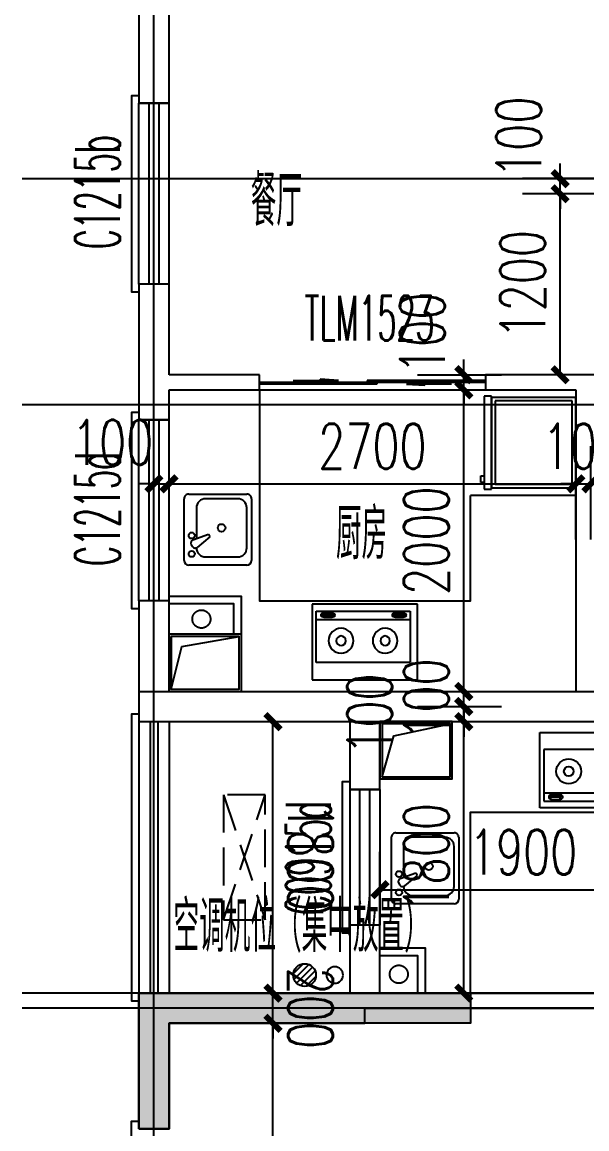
# Model space of a CAD drawing. Extents: x -59851 to 653804, y -249523 to 437614.
# Drawn here: x -44989 to -41241, y 16906 to 24244 of the extents above; entities that cross this region are included whole.
import ezdxf

# ---------------------------------------------------------------- set-up
doc = ezdxf.new("R2010")
doc.units = 0
doc.header["$LTSCALE"] = 1000
doc.header["$MEASUREMENT"] = 0
for name, pattern in [('CONTINOUS', [0]), ('DASH', [0.35, 0.25, -0.1]), ('PS', [3200, 1500, -200, 1500])]:
    doc.linetypes.add(name, pattern=pattern)
for name, color, linetype in [('_S-空调立管', 7, 'Continuous'), ('A-Lvtry（卫生间）', 5, 'Continuous'), ('A-Lvtry（厨房）', 5, 'CONTINOUS'), ('A-烟气道', 105, 'Continuous'), ('A-空调室外机', 5, 'DASH'), ('A-第三道尺寸线', 105, 'Continuous'), ('A-线脚看线', 9, 'Continuous'), ('AE-FLOR', 151, 'Continuous'), ('AXIS', 3, 'Continuous'), ('DOTE', 16, 'Continuous'), ('NL', 5, 'Continuous'), ('PS', 6, 'PS'), ('PUB_HATCH', 8, 'Continuous'), ('PUB_TEXT', 7, 'Continuous'), ('WALL', 2, 'Continuous'), ('WINDOW', 4, 'Continuous'), ('WINDOW_TEXT', 7, 'Continuous'), ('剪力墙', 6, 'Continuous'), ('栏杆', 142, 'Continuous')]:
    doc.layers.add(name, color=color, linetype=linetype)
doc.layers.add('A-area(算半面积)', color=23, linetype='Continuous', plot=False)
doc.styles.add('_TCH_DIM_T3', font='SIMPLEX.shx', dxfattribs={"width": 0.705882, "bigfont": 'GBCBIG.shx'})
doc.styles.add('_TCH_WINDOW', font='SIMPLEX.shx', dxfattribs={"width": 0.7, "height": 3.5, "bigfont": 'GBCBIG.shx'})
doc.styles.get("Standard").update_dxf_attribs({"font": 'gbenor.shx', "width": 0.7, "bigfont": 'gbcbig.shx'})
doc.dimstyles.new('_TCH_ARCH&&100', dxfattribs={"dimtxt": 297.5, "dimasz": 100, "dimexe": 250, "dimexo": 300, "dimgap": 100, "dimtad": 1, "dimdec": 0, "dimzin": 0, "dimdsep": 46, "dimtxsty": '_TCH_DIM_T3', "dimblk": 'ARCHTICK', "dimcen": 0.09, "dimclrt": 7, "dimazin": 2, "dimtfac": 1, "dimtdec": 0, "dimtix": 1, "dimtmove": 2, "dimatfit": 3, "dimfxl": 0, "dimtolj": 1, "dimtzin": 0, "dimarcsym": 0})

# ---------------------------------------------------------------- blocks, each defined once
blk = doc.blocks.new('jgjlq030328')
at = {"layer": 'PUB_HATCH'}
blk.add_hatch(color=256, dxfattribs=at).paths.add_polyline_path([(-290535, 16011.9), (-290535, 16911.9), (-288335, 16911.9), (-288335, 16711.9), (-290335, 16711.9), (-290335, 16011.9)])
at = {"layer": '剪力墙'}
blk.add_lwpolyline([(-290535, 16011.9), (-290535, 16911.9), (-288335, 16911.9), (-288335, 16711.9), (-290335, 16711.9), (-290335, 16011.9)], close=True, dxfattribs=at)
blk = doc.blocks.new('zhouxianssceng0329')
at = {"layer": 'DOTE'}
for p, q in [((-44113.7, 132089.9), (-44113.7, 156469.4)), ((5501.3, 148798.2), (-44988.6, 148798.2)), ((-20013.7, 147298.2), (-44988.6, 147298.2)), ((-3313.7, 143398.2), (-44988.6, 143398.2)), ((5501.3, 143298.2), (-44988.6, 143298.2))]:
    blk.add_line(p, q, dxfattribs=at)
blk = doc.blocks.new('zt1')
at = {"layer": 'A-Lvtry（卫生间）', "linetype": 'Continuous'}
for p, q in [((-700, 0), (0, 0)), ((-700, -500), (-700, 0)), ((0, 0), (0, -500)), ((0, -500), (-700, -500))]:
    blk.add_line(p, q, dxfattribs=at)
at = {"layer": 'A-Lvtry（卫生间）'}
for p, q in [((-673.5, -113.1), (-673.5, -455.5)), ((-50.7, -113.1), (-673.5, -113.1)), ((-50.7, -455.5), (-50.7, -113.1)), ((-673.5, -399.8), (-50.7, -399.8)), ((-640.9, -422.1), (-640.8, -433.8)), ((-565.7, -431.5), (-630.4, -431.5)), ((-630.4, -431.5), (-630.4, -448.2)), ((-565.7, -448.2), (-565.7, -431.5)), ((-549.1, -423.2), (-549.1, -433.7)), ((-167.9, -422.1), (-167.8, -433.8)), ((-157.4, -431.5), (-157.4, -448.2)), ((-92.7, -431.5), (-157.4, -431.5)), ((-92.7, -448.2), (-92.7, -431.5)), ((-76.1, -423.2), (-76.1, -433.7)), ((-673.5, -455.5), (-50.7, -455.5)), ((-630.4, -448.2), (-565.7, -448.2)), ((-157.4, -448.2), (-92.7, -448.2))]:
    blk.add_line(p, q, dxfattribs=at)
for points in [[(-549.1, -423.2, 0.259034), (-551, -419.8, 0.076276), (-562.5, -414.9, 0.036515), (-576.1, -412.4, 0.026615), (-594.9, -411.4, 0.026615), (-613.8, -412.4, 0.036515), (-627.3, -414.9, 0.076276), (-638.9, -419.8, 0.259034), (-640.8, -423.2, 0.078462), (-640.6, -424.5, 0.056762)], [(-549.1, -433.7, 0.259034), (-551, -430.3, 0.076276), (-562.5, -425.4, 0.036515), (-576.1, -422.9, 0.026615), (-594.9, -421.9, 0.026615), (-613.8, -422.9, 0.036515), (-627.3, -425.4, 0.076276), (-638.9, -430.3, 0.259034), (-640.8, -433.7, 0.259034), (-638.9, -437.2, 0.056762), (-630.4, -441.2, 0.036515)], [(-565.7, -442.9, 0.008736), (-562.5, -442.1, 0.076276), (-551, -437.2, 0.259034), (-549.1, -433.7, 0.259034)], [(-76.1, -423.2, 0.259034), (-78, -419.8, 0.076276), (-89.5, -414.9, 0.036515), (-103.1, -412.4, 0.026615), (-121.9, -411.4, 0.026615), (-140.8, -412.4, 0.036515), (-154.3, -414.9, 0.076276), (-165.9, -419.8, 0.259034), (-167.8, -423.2, 0.078462), (-167.6, -424.5, 0.056762)], [(-76.1, -433.7, 0.259034), (-78, -430.3, 0.076276), (-89.5, -425.4, 0.036515), (-103.1, -422.9, 0.026615), (-121.9, -421.9, 0.026615), (-140.8, -422.9, 0.036515), (-154.3, -425.4, 0.076276), (-165.9, -430.3, 0.259034), (-167.8, -433.7, 0.259034), (-165.9, -437.2, 0.056762), (-157.4, -441.2, 0.036515)], [(-92.7, -442.9, 0.008736), (-89.5, -442.1, 0.076276), (-78, -437.2, 0.259034), (-76.1, -433.7, 0.259034)]]:
    blk.add_lwpolyline(points, format="xyb", dxfattribs=at)
at = {"layer": 'A-Lvtry（卫生间）', "linetype": 'Continuous'}
for centre, radius in [((-508.4, -258.5), 82.5), ((-215.8, -258.5), 82.5), ((-508.4, -258.5), 31.6), ((-215.8, -258.5), 31.6)]:
    blk.add_circle(centre, radius, dxfattribs=at)
at = {"layer": 'A-Lvtry（卫生间）', "width": 0.8, "flags": 9}
for tag in ['YSIZE', 'XSIZE']:
    blk.add_attdef(tag, (-350, 0), '', height=0.5, dxfattribs=at)
blk = doc.blocks.new('t4')
at = {"layer": 'A-Lvtry（卫生间）'}
for p, q in [((3876545.3, 2552259.6), (3876931.4, 2552259.6)), ((3876514.8, 2551819.5), (3876514.8, 2552229.1)), ((3876819.6, 2552205.6), (3876606.3, 2552205.6)), ((3876961.9, 2552229.1), (3876961.9, 2551819.5)), ((3876545.3, 2552144.6), (3876545.3, 2551880.5)), ((3876790.3, 2552072.2), (3876875.1, 2552142)), ((3876913.8, 2552122.3), (3876905.6, 2552136.5)), ((3876800.4, 2552054.6), (3876790.3, 2552072.2)), ((3876903.3, 2552093.1), (3876800.4, 2552054.6)), ((3876880.6, 2551880.5), (3876880.6, 2552084.6)), ((3876606.3, 2551819.5), (3876819.6, 2551819.5)), ((3876931.4, 2551789), (3876545.3, 2551789))]:
    blk.add_line(p, q, dxfattribs=at)
for centre, major_axis, start_param, end_param in [((3876545.3, 2552229.1), (-21.6, 21.6), -0.785398, 0.785398), ((3876931.4, 2552229.1), (-21.6, 21.6), 3.926991, 5.497787), ((3876606.3, 2552144.6), (-43.1, 43.1), -0.785398, 0.785398), ((3876819.6, 2552144.6), (43.1, 43.1), 5.497787, 7.068583), ((3876911.1, 2552185.3), (-14.4, 14.4), 4.712389, 10.995574), ((3876888, 2552126.3), (14.4, 14.4), 6.021386, 7.757331), ((3876896.2, 2552112.2), (-14.4, 14.4), 2.714645, 4.45059), ((3876713, 2552012.6), (18, 18), 6.283185283897186, 12.56637059107677), ((3876911.1, 2552063.4), (14.4, 14.4), 6.283185283893945, 12.56637059107353), ((3876545.3, 2551819.5), (21.6, 21.6), 2.356194, 3.926991), ((3876606.3, 2551880.5), (-43.1, 43.1), 0.785398, 2.356194), ((3876819.6, 2551880.5), (-43.1, 43.1), 2.356194, 3.926991), ((3876931.4, 2551819.5), (-21.6, 21.6), 2.356194, 3.926991)]:
    blk.add_ellipse(centre, major_axis=major_axis, ratio=1, start_param=start_param, end_param=end_param, dxfattribs=at)
blk = doc.blocks.new('BX1')
at = {"layer": 'A-Lvtry（卫生间）'}
for p, q in [((-560, 8), (-607.7, 8)), ((-607.7, 8), (-607.7, -608)), ((-560, -608), (-560, 8)), ((0, 0), (-560, 0)), ((0, -600), (0, 0)), ((-560, 0), (-560, -600)), ((-24, -24), (-536, -24)), ((-536, -24), (-536, -576)), ((-24, -576), (-24, -24)), ((-631.1, -564.3), (-631.1, -520)), ((-631.1, -520), (-607.7, -520)), ((-607.7, -564.3), (-631.1, -564.3)), ((-607.7, -520), (-607.7, -564.3)), ((-536, -576), (-24, -576)), ((-607.7, -608), (-560, -608)), ((-560, -600), (0, -600))]:
    blk.add_line(p, q, dxfattribs=at)
blk = doc.blocks.new('$DorLib2D$00000131')
at = {"color": 0, "linetype": 'Continuous'}
for p, q in [((0.15, 0.125), (0.2319, 0.1973)), ((0.2319, 0.1973), (0.2319, 0.125)), ((-0.5, 0.125), (-0.5, 0)), ((0.0192, 0.125), (-0.5, 0.125)), ((0.0192, 0), (0.0192, 0.125)), ((0.35, 0.125), (0.15, 0.125)), ((-0.5, 0), (0.0192, 0)), ((-0.024, 0), (0.5, 0)), ((-0.024, -0.125), (-0.024, 0)), ((0.5, 0), (0.5, -0.125)), ((-0.35, -0.125), (-0.15, -0.125)), ((-0.2319, -0.1973), (-0.2319, -0.125)), ((-0.15, -0.125), (-0.2319, -0.1973)), ((0.5, -0.125), (-0.024, -0.125))]:
    blk.add_line(p, q, dxfattribs=at)
blk = doc.blocks.new('$TCHSYS$WIN2D')
for p, q in [((-0.5, 0.5), (0.5, 0.5)), ((-0.5, 0.5), (-0.5, -0.5)), ((0.5, 0.5), (0.5, -0.5)), ((0.5, 0.1667), (-0.5, 0.1667)), ((0.5, -0.1667), (-0.5, -0.1667)), ((-0.5, -0.5), (0.5, -0.5))]:
    blk.add_line(p, q)
blk = doc.blocks.new('_ArchTick')
at = {"color": 0, "linetype": 'ByBlock', "const_width": 0.4}
blk.add_lwpolyline([(-0.5, -0.5), (0.5, 0.5)], dxfattribs=at)
blk = doc.blocks.new('*D680')
at = {"layer": 'A-第三道尺寸线', "color": 0, "lineweight": -2, "transparency": 16777216}
for p, q in [((16209.3, 172441.8), (16209.3, 173061.7)), ((16309.3, 172441.8), (16309.3, 173061.7)), ((16209.3, 172811.7), (16109.3, 172811.7)), ((16209.3, 172811.7), (16309.3, 172811.7)), ((16309.3, 172811.7), (16409.3, 172811.7))]:
    blk.add_line(p, q, dxfattribs=at)
at = {"layer": 'Defpoints', "color": 0, "transparency": 16777216}
for p in [(16309.3, 172811.7), (16209.3, 172141.8), (16309.3, 172141.8)]:
    blk.add_point(p, dxfattribs=at)
at = {"layer": 'A-第三道尺寸线', "color": 0, "lineweight": -2, "transparency": 16777216, "xscale": 100, "yscale": 100, "zscale": 100}
blk.add_blockref('_ArchTick', (16209.3, 172811.7), dxfattribs=at)
at = {"layer": 'A-第三道尺寸线', "color": 0, "lineweight": -2, "transparency": 16777216, "xscale": 100, "yscale": 100, "zscale": 100, "rotation": 180}
blk.add_blockref('_ArchTick', (16309.3, 172811.7), dxfattribs=at)
at = {"layer": 'A-第三道尺寸线', "color": 7, "transparency": 16777216, "insert": (15934.3, 173086.7), "char_height": 297.5, "attachment_point": 5, "style": '_TCH_DIM_T3'}
blk.add_mtext('\\A1;100', dxfattribs=at)
blk = doc.blocks.new('*D681')
at = {"layer": 'A-第三道尺寸线', "color": 0, "lineweight": -2, "transparency": 16777216}
for p, q in [((16309.3, 172441.8), (16309.3, 173061.7)), ((19009.3, 172441.8), (19009.3, 173061.7)), ((16309.3, 172811.7), (19009.3, 172811.7))]:
    blk.add_line(p, q, dxfattribs=at)
at = {"layer": 'Defpoints', "color": 0, "transparency": 16777216}
for p in [(19009.3, 172811.7), (16309.3, 172141.8), (19009.3, 172141.8)]:
    blk.add_point(p, dxfattribs=at)
at = {"layer": 'A-第三道尺寸线', "color": 0, "lineweight": -2, "transparency": 16777216, "xscale": 100, "yscale": 100, "zscale": 100, "rotation": 180}
blk.add_blockref('_ArchTick', (16309.3, 172811.7), dxfattribs=at)
at = {"layer": 'A-第三道尺寸线', "color": 0, "lineweight": -2, "transparency": 16777216, "xscale": 100, "yscale": 100, "zscale": 100}
blk.add_blockref('_ArchTick', (19009.3, 172811.7), dxfattribs=at)
at = {"layer": 'A-第三道尺寸线', "color": 7, "transparency": 16777216, "insert": (17659.3, 173060.5), "char_height": 297.5, "attachment_point": 5, "style": '_TCH_DIM_T3'}
blk.add_mtext('\\A1;2700', dxfattribs=at)
blk = doc.blocks.new('*D682')
at = {"layer": 'A-第三道尺寸线', "color": 0, "lineweight": -2, "transparency": 16777216}
for p, q in [((19009.3, 172441.8), (19009.3, 173061.7)), ((19109.3, 172441.8), (19109.3, 173061.7)), ((19009.3, 172811.7), (18909.3, 172811.7)), ((19009.3, 172811.7), (19109.3, 172811.7)), ((19109.3, 172811.7), (19209.3, 172811.7))]:
    blk.add_line(p, q, dxfattribs=at)
at = {"layer": 'Defpoints', "color": 0, "transparency": 16777216}
for p in [(19109.3, 172811.7), (19009.3, 172141.8), (19109.3, 172141.8)]:
    blk.add_point(p, dxfattribs=at)
at = {"layer": 'A-第三道尺寸线', "color": 0, "lineweight": -2, "transparency": 16777216, "xscale": 100, "yscale": 100, "zscale": 100}
blk.add_blockref('_ArchTick', (19009.3, 172811.7), dxfattribs=at)
at = {"layer": 'A-第三道尺寸线', "color": 0, "lineweight": -2, "transparency": 16777216, "xscale": 100, "yscale": 100, "zscale": 100, "rotation": 180}
blk.add_blockref('_ArchTick', (19109.3, 172811.7), dxfattribs=at)
at = {"layer": 'A-第三道尺寸线', "color": 7, "transparency": 16777216, "insert": (19059.3, 173060.5), "char_height": 297.5, "attachment_point": 5, "style": '_TCH_DIM_T3'}
blk.add_mtext('\\A1;100', dxfattribs=at)
blk = doc.blocks.new('*D683')
at = {"layer": 'A-第三道尺寸线', "color": 0, "lineweight": -2, "transparency": 16777216}
for p, q in [((19109.3, 172441.8), (19109.3, 173061.7)), ((21109.3, 172441.8), (21109.3, 173061.7)), ((19109.3, 172811.7), (21109.3, 172811.7))]:
    blk.add_line(p, q, dxfattribs=at)
at = {"layer": 'Defpoints', "color": 0, "transparency": 16777216}
for p in [(21109.3, 172811.7), (19109.3, 172141.8), (21109.3, 172141.8)]:
    blk.add_point(p, dxfattribs=at)
at = {"layer": 'A-第三道尺寸线', "color": 0, "lineweight": -2, "transparency": 16777216, "xscale": 100, "yscale": 100, "zscale": 100, "rotation": 180}
blk.add_blockref('_ArchTick', (19109.3, 172811.7), dxfattribs=at)
at = {"layer": 'A-第三道尺寸线', "color": 0, "lineweight": -2, "transparency": 16777216, "xscale": 100, "yscale": 100, "zscale": 100}
blk.add_blockref('_ArchTick', (21109.3, 172811.7), dxfattribs=at)
at = {"layer": 'A-第三道尺寸线', "color": 7, "transparency": 16777216, "insert": (20109.3, 173060.5), "char_height": 297.5, "attachment_point": 5, "style": '_TCH_DIM_T3'}
blk.add_mtext('\\A1;2000', dxfattribs=at)
blk = doc.blocks.new('*D685')
at = {"layer": 'A-第三道尺寸线', "color": 0, "lineweight": -2, "transparency": 16777216}
for p, q in [((18265.6, 173534.8), (18265.6, 173634.8)), ((17959.3, 173534.8), (18515.6, 173534.8)), ((18265.6, 173434.8), (18265.6, 173534.8)), ((17959.3, 173434.8), (18515.6, 173434.8)), ((18265.6, 173434.8), (18265.6, 173334.8))]:
    blk.add_line(p, q, dxfattribs=at)
at = {"layer": 'Defpoints', "color": 0, "transparency": 16777216}
for p in [(17659.3, 173534.8), (18265.6, 173534.8), (17659.3, 173434.8)]:
    blk.add_point(p, dxfattribs=at)
at = {"layer": 'A-第三道尺寸线', "color": 0, "lineweight": -2, "transparency": 16777216, "xscale": 100, "yscale": 100, "zscale": 100}
for p, rotation in [((18265.6, 173534.8), 270), ((18265.6, 173434.8), 90)]:
    blk.add_blockref('_ArchTick', p, dxfattribs=dict(at, rotation=rotation))
at = {"layer": 'A-第三道尺寸线', "color": 7, "transparency": 16777216, "insert": (17990.6, 173809.8), "char_height": 297.5, "attachment_point": 5, "rotation": 90, "style": '_TCH_DIM_T3'}
blk.add_mtext('\\A1;100', dxfattribs=at)
blk = doc.blocks.new('*D686')
at = {"layer": 'A-第三道尺寸线', "color": 0, "lineweight": -2, "transparency": 16777216}
for p, q in [((17959.3, 173434.8), (18515.6, 173434.8)), ((18265.6, 171434.8), (18265.6, 173434.8)), ((17959.3, 171434.8), (18515.6, 171434.8))]:
    blk.add_line(p, q, dxfattribs=at)
at = {"layer": 'Defpoints', "color": 0, "transparency": 16777216}
for p in [(17659.3, 173434.8), (18265.6, 173434.8), (17659.3, 171434.8)]:
    blk.add_point(p, dxfattribs=at)
at = {"layer": 'A-第三道尺寸线', "color": 0, "lineweight": -2, "transparency": 16777216, "xscale": 100, "yscale": 100, "zscale": 100}
for p, rotation in [((18265.6, 173434.8), 90), ((18265.6, 171434.8), 270)]:
    blk.add_blockref('_ArchTick', p, dxfattribs=dict(at, rotation=rotation))
at = {"layer": 'A-第三道尺寸线', "color": 7, "transparency": 16777216, "insert": (18016.8, 172434.8), "char_height": 297.5, "attachment_point": 5, "rotation": 90, "style": '_TCH_DIM_T3'}
blk.add_mtext('\\A1;2000', dxfattribs=at)
blk = doc.blocks.new('*D687')
at = {"layer": 'A-第三道尺寸线', "color": 0, "lineweight": -2, "transparency": 16777216}
for p, q in [((18265.6, 171434.8), (18265.6, 171534.8)), ((17959.3, 171434.8), (18515.6, 171434.8)), ((18265.6, 171334.8), (18265.6, 171434.8)), ((17959.3, 171334.8), (18515.6, 171334.8)), ((18265.6, 171334.8), (18265.6, 171234.8))]:
    blk.add_line(p, q, dxfattribs=at)
at = {"layer": 'Defpoints', "color": 0, "transparency": 16777216}
for p in [(17659.3, 171434.8), (18265.6, 171434.8), (17659.3, 171334.8)]:
    blk.add_point(p, dxfattribs=at)
at = {"layer": 'A-第三道尺寸线', "color": 0, "lineweight": -2, "transparency": 16777216, "xscale": 100, "yscale": 100, "zscale": 100}
for p, rotation in [((18265.6, 171434.8), 270), ((18265.6, 171334.8), 90)]:
    blk.add_blockref('_ArchTick', p, dxfattribs=dict(at, rotation=rotation))
at = {"layer": 'A-第三道尺寸线', "color": 7, "transparency": 16777216, "insert": (18016.8, 171384.8), "char_height": 297.5, "attachment_point": 5, "rotation": 90, "style": '_TCH_DIM_T3'}
blk.add_mtext('\\A1;100', dxfattribs=at)
blk = doc.blocks.new('*D688')
at = {"layer": 'A-第三道尺寸线', "color": 0, "lineweight": -2, "transparency": 16777216}
for p, q in [((18265.6, 171334.8), (18265.6, 171434.8)), ((17959.3, 171334.8), (18515.6, 171334.8)), ((18265.6, 171234.8), (18265.6, 171334.8)), ((17959.3, 171234.8), (18515.6, 171234.8)), ((18265.6, 171234.8), (18265.6, 171134.8))]:
    blk.add_line(p, q, dxfattribs=at)
at = {"layer": 'Defpoints', "color": 0, "transparency": 16777216}
for p in [(17659.3, 171334.8), (18265.6, 171334.8), (17659.3, 171234.8)]:
    blk.add_point(p, dxfattribs=at)
at = {"layer": 'A-第三道尺寸线', "color": 0, "lineweight": -2, "transparency": 16777216, "xscale": 100, "yscale": 100, "zscale": 100}
for p, rotation in [((18265.6, 171334.8), 270), ((18265.6, 171234.8), 90)]:
    blk.add_blockref('_ArchTick', p, dxfattribs=dict(at, rotation=rotation))
at = {"layer": 'A-第三道尺寸线', "color": 7, "transparency": 16777216, "insert": (17640.6, 171284.8), "char_height": 297.5, "attachment_point": 5, "rotation": 90, "style": '_TCH_DIM_T3'}
blk.add_mtext('\\A1;100', dxfattribs=at)
blk = doc.blocks.new('*D689')
at = {"layer": 'A-第三道尺寸线', "color": 0, "lineweight": -2, "transparency": 16777216}
for p, q in [((17959.3, 171234.8), (18515.6, 171234.8)), ((18265.6, 169434.8), (18265.6, 171234.8)), ((17959.3, 169434.8), (18515.6, 169434.8))]:
    blk.add_line(p, q, dxfattribs=at)
at = {"layer": 'Defpoints', "color": 0, "transparency": 16777216}
for p in [(17659.3, 171234.8), (18265.6, 171234.8), (17659.3, 169434.8)]:
    blk.add_point(p, dxfattribs=at)
at = {"layer": 'A-第三道尺寸线', "color": 0, "lineweight": -2, "transparency": 16777216, "xscale": 100, "yscale": 100, "zscale": 100}
for p, rotation in [((18265.6, 171234.8), 90), ((18265.6, 169434.8), 270)]:
    blk.add_blockref('_ArchTick', p, dxfattribs=dict(at, rotation=rotation))
at = {"layer": 'A-第三道尺寸线', "color": 7, "transparency": 16777216, "insert": (18016.8, 170334.8), "char_height": 297.5, "attachment_point": 5, "rotation": 90, "style": '_TCH_DIM_T3'}
blk.add_mtext('\\A1;1800', dxfattribs=at)
blk = doc.blocks.new('*D690')
at = {"layer": 'A-第三道尺寸线', "color": 0, "lineweight": -2, "transparency": 16777216}
for p, q in [((18904.8, 174834.8), (18904.8, 174934.8)), ((19209.3, 174834.8), (18654.8, 174834.8)), ((18904.8, 174734.8), (18904.8, 174834.8)), ((19209.3, 174734.8), (18654.8, 174734.8)), ((18904.8, 174734.8), (18904.8, 174634.8))]:
    blk.add_line(p, q, dxfattribs=at)
at = {"layer": 'Defpoints', "color": 0, "transparency": 16777216}
for p in [(18904.8, 174834.8), (19509.3, 174834.8), (19509.3, 174734.8)]:
    blk.add_point(p, dxfattribs=at)
at = {"layer": 'A-第三道尺寸线', "color": 0, "lineweight": -2, "transparency": 16777216, "xscale": 100, "yscale": 100, "zscale": 100}
for p, rotation in [((18904.8, 174834.8), 270), ((18904.8, 174734.8), 90)]:
    blk.add_blockref('_ArchTick', p, dxfattribs=dict(at, rotation=rotation))
at = {"layer": 'A-第三道尺寸线', "color": 7, "transparency": 16777216, "insert": (18629.8, 175109.8), "char_height": 297.5, "attachment_point": 5, "rotation": 90, "style": '_TCH_DIM_T3'}
blk.add_mtext('\\A1;100', dxfattribs=at)
blk = doc.blocks.new('*D691')
at = {"layer": 'A-第三道尺寸线', "color": 0, "lineweight": -2, "transparency": 16777216}
for p, q in [((19209.3, 174734.8), (18654.8, 174734.8)), ((18904.8, 173534.8), (18904.8, 174734.8)), ((19209.3, 173534.8), (18654.8, 173534.8))]:
    blk.add_line(p, q, dxfattribs=at)
at = {"layer": 'Defpoints', "color": 0, "transparency": 16777216}
for p in [(18904.8, 174734.8), (19509.3, 174734.8), (19509.3, 173534.8)]:
    blk.add_point(p, dxfattribs=at)
at = {"layer": 'A-第三道尺寸线', "color": 0, "lineweight": -2, "transparency": 16777216, "xscale": 100, "yscale": 100, "zscale": 100}
for p, rotation in [((18904.8, 174734.8), 90), ((18904.8, 173534.8), 270)]:
    blk.add_blockref('_ArchTick', p, dxfattribs=dict(at, rotation=rotation))
at = {"layer": 'A-第三道尺寸线', "color": 7, "transparency": 16777216, "insert": (18656, 174134.8), "char_height": 297.5, "attachment_point": 5, "rotation": 90, "style": '_TCH_DIM_T3'}
blk.add_mtext('\\A1;1200', dxfattribs=at)
blk = doc.blocks.new('ktswaj')
at = {"linetype": 'DASH'}
blk.add_lwpolyline([(15990.1, 179082.6), (15990.1, 178253.3), (16268.4, 178253.3), (16268.4, 179082.6)], close=True, dxfattribs=at)
for points in [[(15990.1, 179082.6), (16268.4, 178253.3)], [(15990.1, 178253.3), (16268.4, 179082.6)]]:
    blk.add_lwpolyline(points, dxfattribs=at)
blk = doc.blocks.new('*D700')
at = {"layer": 'A-第三道尺寸线', "color": 0, "lineweight": -2, "transparency": 16777216}
for p, q in [((-7770.7, 171234.8), (-7130.8, 171234.8)), ((-7380.8, 169434.8), (-7380.8, 171234.8)), ((-7770.7, 169434.8), (-7130.8, 169434.8))]:
    blk.add_line(p, q, dxfattribs=at)
at = {"layer": 'Defpoints', "color": 0, "transparency": 16777216}
for p in [(-8070.7, 171234.8), (-7380.8, 171234.8), (-8070.7, 169434.8)]:
    blk.add_point(p, dxfattribs=at)
at = {"layer": 'A-第三道尺寸线', "color": 0, "lineweight": -2, "transparency": 16777216, "xscale": 100, "yscale": 100, "zscale": 100}
for p, rotation in [((-7380.8, 171234.8), 90.00040069436868), ((-7380.8, 169434.8), 270.0004006943687)]:
    blk.add_blockref('_ArchTick', p, dxfattribs=dict(at, rotation=rotation))
at = {"layer": 'A-第三道尺寸线', "color": 7, "transparency": 16777216, "insert": (-7132, 170334.8), "char_height": 297.5, "attachment_point": 5, "rotation": 270.0004, "style": '_TCH_DIM_T3'}
blk.add_mtext('\\A1;1800', dxfattribs=at)
blk = doc.blocks.new('*D701')
at = {"layer": 'A-第三道尺寸线', "color": 0, "lineweight": -2, "transparency": 16777216}
for p, q in [((-7380.8, 169434.8), (-7380.8, 169534.8)), ((-7770.7, 169434.8), (-7130.8, 169434.8)), ((-7380.8, 169234.6), (-7380.8, 169434.8)), ((-7770.7, 169234.6), (-7130.8, 169234.6)), ((-7380.8, 169234.6), (-7380.8, 169134.6))]:
    blk.add_line(p, q, dxfattribs=at)
at = {"layer": 'Defpoints', "color": 0, "transparency": 16777216}
for p in [(-8070.7, 169434.8), (-7380.8, 169434.8), (-8070.7, 169234.6)]:
    blk.add_point(p, dxfattribs=at)
at = {"layer": 'A-第三道尺寸线', "color": 0, "lineweight": -2, "transparency": 16777216, "xscale": 100, "yscale": 100, "zscale": 100}
for p, rotation in [((-7380.8, 169434.8), 270.000400694369), ((-7380.8, 169234.6), 90.00040069436899)]:
    blk.add_blockref('_ArchTick', p, dxfattribs=dict(at, rotation=rotation))
at = {"layer": 'A-第三道尺寸线', "color": 7, "transparency": 16777216, "insert": (-7132, 169334.7), "char_height": 297.5, "attachment_point": 5, "rotation": 270.0004, "style": '_TCH_DIM_T3'}
blk.add_mtext('\\A1;200', dxfattribs=at)
blk = doc.blocks.new('*D702')
at = {"layer": 'A-第三道尺寸线', "color": 0, "lineweight": -2, "transparency": 16777216}
for p, q in [((-7770.7, 169234.6), (-7130.8, 169234.6)), ((-7380.7, 166134.8), (-7380.8, 169234.6)), ((-7770.7, 166134.8), (-7130.7, 166134.8))]:
    blk.add_line(p, q, dxfattribs=at)
at = {"layer": 'Defpoints', "color": 0, "transparency": 16777216}
for p in [(-8070.7, 169234.6), (-7380.8, 169234.6), (-8070.7, 166134.8)]:
    blk.add_point(p, dxfattribs=at)
at = {"layer": 'A-第三道尺寸线', "color": 0, "lineweight": -2, "transparency": 16777216, "xscale": 100, "yscale": 100, "zscale": 100}
for p, rotation in [((-7380.8, 169234.6), 90.00040069436855), ((-7380.7, 166134.8), 270.0004006943686)]:
    blk.add_blockref('_ArchTick', p, dxfattribs=dict(at, rotation=rotation))
at = {"layer": 'A-第三道尺寸线', "color": 7, "transparency": 16777216, "insert": (-7132, 167684.7), "char_height": 297.5, "attachment_point": 5, "rotation": 270.0004, "style": '_TCH_DIM_T3'}
blk.add_mtext('\\A1;3100', dxfattribs=at)
blk = doc.blocks.new('*D718')
at = {"layer": 'A-第三道尺寸线', "color": 0, "lineweight": -2, "transparency": 16777216}
for p, q in [((-6670.7, 169734.8), (-6670.7, 170370.7)), ((-4770.7, 169734.8), (-4770.7, 170370.7)), ((-6670.7, 170120.7), (-4770.7, 170120.7))]:
    blk.add_line(p, q, dxfattribs=at)
at = {"layer": 'Defpoints', "color": 0, "transparency": 16777216}
for p in [(-4770.7, 170120.7), (-6670.7, 169434.8), (-4770.7, 169434.8)]:
    blk.add_point(p, dxfattribs=at)
at = {"layer": 'A-第三道尺寸线', "color": 0, "lineweight": -2, "transparency": 16777216, "xscale": 100, "yscale": 100, "zscale": 100, "rotation": 180}
blk.add_blockref('_ArchTick', (-6670.7, 170120.7), dxfattribs=at)
at = {"layer": 'A-第三道尺寸线', "color": 0, "lineweight": -2, "transparency": 16777216, "xscale": 100, "yscale": 100, "zscale": 100}
blk.add_blockref('_ArchTick', (-4770.7, 170120.7), dxfattribs=at)
at = {"layer": 'A-第三道尺寸线', "color": 7, "transparency": 16777216, "insert": (-5720.7, 170369.5), "char_height": 297.5, "attachment_point": 5, "style": '_TCH_DIM_T3'}
blk.add_mtext('\\A1;1900', dxfattribs=at)
blk = doc.blocks.new('ssxianjiao0329')
at = {"layer": 'A-线脚看线'}
for points in [[(-44213.7, 149348.2), (-44263.7, 149348.2), (-44263.7, 148048.2), (-44213.7, 148048.2)], [(-44213.7, 147248.2), (-44263.7, 147248.2), (-44263.7, 145948.2), (-44213.7, 145948.2)], [(-44213.7, 145248.2), (-44263.7, 145248.2), (-44263.7, 143348.2), (-44213.7, 143348.2)], [(-42813.7, 144798.2), (-42863.7, 144798.2), (-42863.7, 143798.2), (-42813.7, 143798.2)], [(-44213.7, 140948.2), (-44263.7, 140948.2), (-44263.7, 142548.2), (-44213.7, 142548.2)]]:
    blk.add_lwpolyline(points, dxfattribs=at)
blk = doc.blocks.new('_LV13')
at = {"color": 0}
for p, q in [((-0.071, 0.495), (-0.495, 0.071)), ((0.183, 0.465), (-0.465, -0.183)), ((0.354, 0.354), (-0.354, -0.354)), ((0.465, 0.183), (-0.183, -0.465)), ((0.495, -0.071), (0.071, -0.495))]:
    blk.add_line(p, q, dxfattribs=at)
blk.add_circle((0, 0), 0.5)
blk = doc.blocks.new('fjdsajkjjg0505')
at = {"layer": '_S-空调立管'}
blk.add_lwpolyline([(-190567.9, 101388.5, 1), (-190677.9, 101388.5, 1)], format="xyb", close=True, dxfattribs=at)
at = {"layer": 'NL', "ltscale": 0.5, "extrusion": (0, 0, -1), "xscale": -150, "yscale": 150, "zscale": -150}
blk.add_blockref('_LV13', (190822.9, 101388.5), dxfattribs=at)
blk = doc.blocks.new('*D3296')
at = {"layer": 'AXIS', "color": 0, "lineweight": -2, "transparency": 16777216}
for p, q in [((-45288.6, 23205.7), (-47738.6, 23205.7)), ((-47488.6, 21705.7), (-47488.6, 23205.7)), ((-45288.6, 21705.7), (-47738.6, 21705.7))]:
    blk.add_line(p, q, dxfattribs=at)
at = {"layer": 'Defpoints', "color": 0, "transparency": 16777216}
for p in [(-47488.6, 23205.7), (-44988.6, 23205.7), (-44988.6, 21705.7)]:
    blk.add_point(p, dxfattribs=at)
at = {"layer": 'AXIS', "color": 0, "lineweight": -2, "transparency": 16777216, "xscale": 100, "yscale": 100, "zscale": 100}
for p, rotation in [((-47488.6, 23205.7), 90), ((-47488.6, 21705.7), 270)]:
    blk.add_blockref('_ArchTick', p, dxfattribs=dict(at, rotation=rotation))
at = {"layer": 'AXIS', "color": 7, "transparency": 16777216, "insert": (-47737.3, 22455.7), "char_height": 297.5, "attachment_point": 5, "rotation": 90, "style": '_TCH_DIM_T3'}
blk.add_mtext('\\A1;1500', dxfattribs=at)
blk = doc.blocks.new('*D3297')
at = {"layer": 'AXIS', "color": 0, "lineweight": -2, "transparency": 16777216}
for p, q in [((-45288.6, 28005.7), (-47738.6, 28005.7)), ((-47488.6, 23205.7), (-47488.6, 28005.7)), ((-45288.6, 23205.7), (-47738.6, 23205.7))]:
    blk.add_line(p, q, dxfattribs=at)
at = {"layer": 'Defpoints', "color": 0, "transparency": 16777216}
for p in [(-47488.6, 28005.7), (-44988.6, 28005.7), (-44988.6, 23205.7)]:
    blk.add_point(p, dxfattribs=at)
at = {"layer": 'AXIS', "color": 0, "lineweight": -2, "transparency": 16777216, "xscale": 100, "yscale": 100, "zscale": 100}
for p, rotation in [((-47488.6, 28005.7), 90), ((-47488.6, 23205.7), 270)]:
    blk.add_blockref('_ArchTick', p, dxfattribs=dict(at, rotation=rotation))
at = {"layer": 'AXIS', "color": 7, "transparency": 16777216, "insert": (-47737.3, 25605.7), "char_height": 297.5, "attachment_point": 5, "rotation": 90, "style": '_TCH_DIM_T3'}
blk.add_mtext('\\A1;4800', dxfattribs=at)
blk = doc.blocks.new('a1HUXING0323')
at = {"layer": 'A-Lvtry（厨房）'}
blk.add_line((19009.3, 172734.8), (18309.3, 172734.8), dxfattribs=at)
blk.add_lwpolyline([(16909.3, 173434.8), (16909.3, 172034.8), (18309.3, 172034.8), (18309.3, 172734.8)], dxfattribs=at)
at = {"layer": 'A-烟气道'}
for points in [[(16309.3, 171814.8), (16309.3, 171434.8), (16789.3, 171434.8), (16789.3, 171814.8)], [(16324.3, 171799.8), (16324.3, 171449.8), (16774.3, 171449.8), (16774.3, 171799.8)]]:
    blk.add_lwpolyline(points, close=True, dxfattribs=at)
blk.add_lwpolyline([(16324.3, 171449.8), (16395.3, 171731.9), (16774.3, 171799.8)], dxfattribs=at)
at = {"layer": 'PS', "ltscale": 0.5}
blk.add_circle((16524.3, 171914.8), 60, dxfattribs=at)
at = {"layer": 'WALL'}
for p, q in [((16109.3, 179734.8), (16109.3, 175334.8)), ((16309.3, 175334.8), (16309.3, 179534.8)), ((16109.3, 175334.8), (16309.3, 175334.8)), ((16309.3, 174134.8), (16109.3, 174134.8)), ((16109.3, 174134.8), (16109.3, 173534.8)), ((16309.3, 173534.8), (16309.3, 174134.8)), ((16109.3, 173534.8), (16109.3, 173234.8)), ((16909.3, 173534.8), (16309.3, 173534.8)), ((16909.3, 173434.8), (16909.3, 173534.8)), ((19009.3, 173534.8), (18409.3, 173534.8)), ((18409.3, 173534.8), (18409.3, 173434.8)), ((19209.3, 173534.8), (19009.3, 173534.8)), ((16309.3, 173234.8), (16309.3, 173434.8)), ((16309.3, 173434.8), (16909.3, 173434.8)), ((18409.3, 173434.8), (19009.3, 173434.8)), ((19009.3, 173434.8), (19009.3, 171434.8)), ((16109.3, 173234.8), (16309.3, 173234.8)), ((16309.3, 172034.8), (16109.3, 172034.8)), ((16109.3, 172034.8), (16109.3, 171234.8)), ((16309.3, 171434.8), (16309.3, 172034.8)), ((16309.3, 171434.8), (19009.3, 171434.8)), ((16109.3, 171234.8), (19009.3, 171234.8)), ((19009.3, 171234.8), (21309.3, 171234.8))]:
    blk.add_line(p, q, dxfattribs=at)
for points in [[(16789.3, 171814.8), (16789.3, 172064.8), (16309.3, 172064.8)], [(16739.3, 171814.8), (16739.3, 172014.8), (16309.3, 172014.8)]]:
    blk.add_lwpolyline(points, dxfattribs=at)
at = {"layer": 'WINDOW'}
blk.add_line((16909.3, 173434.8, 200), (18409.3, 173434.8, 200), dxfattribs=at)
at = {"layer": 'A-Lvtry（厨房）', "extrusion": (-3.92285e-11, -1.08889e-08, 1)}
blk.add_blockref('BX1', (19009.3, 173384.8), dxfattribs=at)
at = {"layer": 'A-Lvtry（厨房）', "extrusion": (0, 0, -1), "xscale": -1, "zscale": -1, "rotation": 180}
blk.add_blockref('t4', (-3893371.2, 2724532.2), dxfattribs=at)
at = {"layer": 'A-Lvtry（厨房）', "extrusion": (3.92285e-11, -1.08889e-08, 1), "xscale": -1.000000000000017, "rotation": 180}
blk.add_blockref('zt1', (17959.3, 171512.7), dxfattribs=at)
at = {"layer": 'WINDOW'}
ref = blk.add_blockref('$TCHSYS$WIN2D', (16209.3, 174734.8), dxfattribs=dict(at, xscale=-1200, yscale=200, zscale=-1200, rotation=270))
ref.add_attrib('A', 'C1215b', (15983, 174367.3), dxfattribs={"layer": 'WINDOW_TEXT', "height": 297.5, "rotation": 90, "style": '_TCH_WINDOW', "width": 0.494118})
ref = blk.add_blockref('$DorLib2D$00000131', (17659.3, 173484.8), dxfattribs=dict(at, xscale=-1500, yscale=100, zscale=1500, rotation=180))
ref.add_attrib('A', 'TLM1523', (17207.8, 173761), dxfattribs={"layer": 'WINDOW_TEXT', "height": 297.5, "style": '_TCH_WINDOW', "width": 0.494118})
ref = blk.add_blockref('$TCHSYS$WIN2D', (16209.3, 172634.8), dxfattribs=dict(at, xscale=-1200, yscale=200, zscale=-1200, rotation=270))
ref.add_attrib('A', 'C1215d', (15983, 172267.3), dxfattribs={"layer": 'WINDOW_TEXT', "height": 297.5, "rotation": 90, "style": '_TCH_WINDOW', "width": 0.494118})
at = {"layer": 'PUB_TEXT', "width": 0.7}
for s, p in [('餐厅', (16851.8, 174519.2)), ('厨房', (17417, 172311.2))]:
    blk.add_text(s, height=337.59, dxfattribs=at).set_placement(p)
at = {"layer": 'A-第三道尺寸线'}
for base, p1, p2, angle, picture, middle in [((18904.8, 174834.8), (19509.3, 174734.8), (19509.3, 174834.8), 90, '*D690', (18629.8, 175109.8)), ((18265.6, 173534.8), (17659.3, 173434.8), (17659.3, 173534.8), 90, '*D685', (17990.6, 173809.8)), ((16309.3, 172811.7), (16209.3, 172141.8), (16309.3, 172141.8), 0, '*D680', (15934.3, 173086.7)), ((18265.6, 171334.8), (17659.3, 171234.8), (17659.3, 171334.8), 90, '*D688', (17640.6, 171284.8))]:
    dim = blk.add_linear_dim(base=base, p1=p1, p2=p2, angle=angle, dimstyle='_TCH_ARCH&&100', dxfattribs=at)
    dim.commit()
    dim.dimension.update_dxf_attribs({"geometry": picture, "text_midpoint": middle, "dimtype": 129})
for p1, p2, distance, picture, middle in [((19509.3, 173534.8), (19509.3, 174734.8), 604.5, '*D691', (18656, 174134.8)), ((17659.3, 171434.8), (17659.3, 173434.8), -606.3, '*D686', (18016.8, 172434.8)), ((16309.3, 172141.8), (19009.3, 172141.8), 669.9, '*D681', (17659.3, 173060.5)), ((19009.3, 172141.8), (19109.3, 172141.8), 669.9, '*D682', (19059.3, 173060.5)), ((19109.3, 172141.8), (21109.3, 172141.8), 669.9, '*D683', (20109.3, 173060.5)), ((17659.3, 171334.8), (17659.3, 171434.8), -606.3, '*D687', (18016.8, 171384.8)), ((17659.3, 169434.8), (17659.3, 171234.8), -606.3, '*D689', (18016.8, 170334.8))]:
    dim = blk.add_aligned_dim(p1=p1, p2=p2, distance=distance, dimstyle='_TCH_ARCH&&100', dxfattribs=at)
    dim.commit()
    dim.dimension.update_dxf_attribs({"geometry": picture, "text_midpoint": middle})
blk = doc.blocks.new('a2huxing0322')
at = {"layer": 'A-Lvtry（厨房）'}
blk.add_lwpolyline([(-6070.7, 169434.8), (-6070.7, 170634.8), (-3270.7, 170634.8)], dxfattribs=at)
at = {"layer": 'A-烟气道'}
for points in [[(-6670.7, 171234.8), (-6670.7, 170854.8), (-6190.7, 170854.8), (-6190.7, 171234.8)], [(-6655.7, 171219.8), (-6655.7, 170869.8), (-6205.7, 170869.8), (-6205.7, 171219.8)]]:
    blk.add_lwpolyline(points, close=True, dxfattribs=at)
blk.add_lwpolyline([(-6655.7, 170869.8), (-6578.5, 171140.2), (-6205.7, 171219.8)], dxfattribs=at)
at = {"layer": 'AE-FLOR'}
for points in [[(-8270.7, 171234.8), (-8270.7, 169434.8)], [(-8070.7, 171234.8), (-8070.7, 169434.8)]]:
    blk.add_lwpolyline(points, dxfattribs=at)
at = {"layer": 'PS', "ltscale": 0.5}
blk.add_circle((-6545.7, 169559.8), 60, dxfattribs=at)
at = {"layer": 'WALL'}
for p, q in [((-8270.7, 171434.8), (-6770.7, 171434.8)), ((-8270.7, 171434.8), (-8270.7, 171234.8)), ((-6770.7, 171434.8), (-3070.7, 171434.8)), ((-8270.7, 171234.8), (-6870.7, 171234.8)), ((-6870.7, 171234.8), (-6870.7, 170784.8)), ((-6670.7, 170784.8), (-6670.7, 171234.8)), ((-6670.7, 171234.8), (-3270.7, 171234.8)), ((-6870.7, 170784.8), (-6670.7, 170784.8)), ((-6670.7, 169884.8), (-6870.7, 169884.8)), ((-6870.7, 169884.8), (-6870.7, 169434.8)), ((-6670.7, 169434.8), (-6670.7, 169884.8)), ((-8270.7, 169434.8), (-8170.7, 169434.8)), ((-8270.7, 169434.8), (-8270.7, 169234.8)), ((-8170.7, 169434.8), (-6870.7, 169434.8)), ((-6670.7, 169434.8), (-4770.7, 169434.8)), ((-6770.7, 169334.8), (-4770.7, 169334.8)), ((-6770.7, 169234.8), (-6770.7, 169334.8)), ((-8270.7, 169234.8), (-8270.7, 169234.8)), ((-8270.7, 169234.8), (-8270.7, 168534.8)), ((-8070.7, 168534.8), (-8070.7, 169234.8)), ((-8070.7, 169234.8), (-6770.7, 169234.8)), ((-8270.7, 168534.8), (-8070.7, 168534.8))]:
    blk.add_line(p, q, dxfattribs=at)
for points in [[(-6670.7, 169734.8), (-6370.7, 169734.8), (-6370.7, 169434.8)], [(-6670.7, 169684.8), (-6420.7, 169684.8), (-6420.7, 169434.8)]]:
    blk.add_lwpolyline(points, dxfattribs=at)
at = {"layer": '栏杆'}
for points in [[(-8195.7, 171234.8), (-8195.7, 169434.8)], [(-8145.7, 171234.8), (-8145.7, 169434.8)]]:
    blk.add_lwpolyline(points, dxfattribs=at)
at = {"layer": 'A-Lvtry（厨房）', "extrusion": (-3.92285e-11, -1.08889e-08, -1), "xscale": -1, "zscale": -1, "rotation": 359.9999986659787}
blk.add_blockref('zt1', (4909.7, 171163.7), dxfattribs=at)
at = {"layer": 'A-Lvtry（厨房）', "extrusion": (0, 0, -1), "xscale": -1, "zscale": -1, "rotation": 180}
blk.add_blockref('t4', (-3870366.6, 2722287.4), dxfattribs=at)
at = {"layer": 'A-空调室外机'}
blk.add_blockref('ktswaj', (-23700, -8333.1), dxfattribs=at)
at = {"layer": 'WINDOW'}
ref = blk.add_blockref('$TCHSYS$WIN2D', (-6770.7, 170334.8), dxfattribs=dict(at, xscale=900, yscale=200, zscale=900, rotation=270))
ref.add_attrib('A', 'C0915d', (-6997, 169953.3), dxfattribs={"layer": 'WINDOW_TEXT', "height": 297.5, "rotation": 90, "style": '_TCH_WINDOW', "width": 0.494118})
at = {"layer": 'PUB_TEXT', "width": 0.7}
blk.add_text('空调机位（集中放置）', height=337.59, dxfattribs=at).set_placement((-8041.2, 169707.9))
at = {"layer": 'A-第三道尺寸线'}
for p1, p2, distance, picture, middle in [((-8070.7, 169434.8), (-8070.7, 171234.8), -690, '*D700', (-7132, 170334.8)), ((-6670.7, 169434.8), (-4770.7, 169434.8), 685.9, '*D718', (-5720.7, 170369.5)), ((-8070.7, 169234.6), (-8070.7, 169434.8), -690, '*D701', (-7132, 169334.7)), ((-8070.7, 166134.8), (-8070.7, 169234.6), -690, '*D702', (-7132, 167684.7))]:
    dim = blk.add_aligned_dim(p1=p1, p2=p2, distance=distance, dimstyle='_TCH_ARCH&&100', dxfattribs=at)
    dim.commit()
    dim.dimension.update_dxf_attribs({"geometry": picture, "text_midpoint": middle})

msp = doc.modelspace()

# ---------------------------------------------------------------- block references
msp.add_blockref('zhouxianssceng0329', (0, -125592.5))
at = {"layer": '剪力墙'}
msp.add_blockref('jgjlq030328', (246321.3, 893.8, 0), dxfattribs=at)

# ---------------------------------------------------------------- dimensions: what is measured, and where the dimension line sits
at = {"layer": 'AXIS'}
for p1, p2, picture, middle in [((-44988.6, 23205.7), (-44988.6, 28005.7), '*D3297', (-47737.3, 25605.7)), ((-44988.6, 21705.7), (-44988.6, 23205.7), '*D3296', (-47737.3, 22455.7))]:
    dim = msp.add_aligned_dim(p1=p1, p2=p2, distance=2500, dimstyle='_TCH_ARCH&&100', dxfattribs=at)
    dim.commit()
    dim.dimension.update_dxf_attribs({"geometry": picture, "text_midpoint": middle})

# ---------------------------------------------------------------- next in the draw order: block references
msp.add_blockref('a1HUXING0323', (-60323, -151629))

# ---------------------------------------------------------------- next in the draw order: block references
msp.add_blockref('a2huxing0322', (-35943, -151629.1))

# ---------------------------------------------------------------- next in the draw order: block references
msp.add_blockref('ssxianjiao0329', (0, -125592.5))
at = {"layer": 'A-area(算半面积)'}
msp.add_blockref('fjdsajkjjg0505', (147709.2, -83462.8, 0), dxfattribs=at)

doc.saveas('drawing.dxf')
